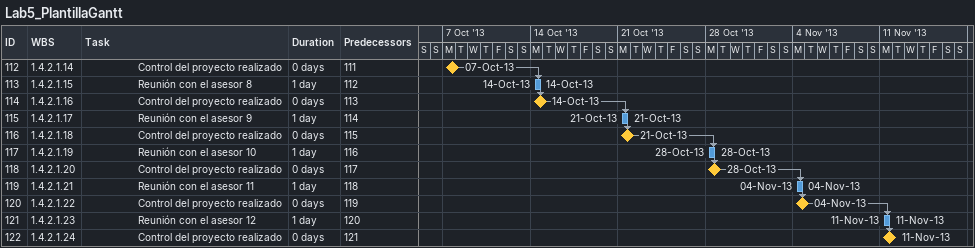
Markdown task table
Lab5_PlantillaGantt

| ID | WBS | Task | Duration | Start | Finish | Predecessors |
|---|---|---|---|---|---|---|
| 112 | 1.4.2.1.14 | Control del proyecto realizado | 0d | 2013-10-07 | 2013-10-07 | 111 |
| 113 | 1.4.2.1.15 | Reunión con el asesor 8 | 1d | 2013-10-14 | 2013-10-14 | 112 |
| 114 | 1.4.2.1.16 | Control del proyecto realizado | 0d | 2013-10-14 | 2013-10-14 | 113 |
| 115 | 1.4.2.1.17 | Reunión con el asesor 9 | 1d | 2013-10-21 | 2013-10-21 | 114 |
| 116 | 1.4.2.1.18 | Control del proyecto realizado | 0d | 2013-10-21 | 2013-10-21 | 115 |
| 117 | 1.4.2.1.19 | Reunión con el asesor 10 | 1d | 2013-10-28 | 2013-10-28 | 116 |
| 118 | 1.4.2.1.20 | Control del proyecto realizado | 0d | 2013-10-28 | 2013-10-28 | 117 |
| 119 | 1.4.2.1.21 | Reunión con el asesor 11 | 1d | 2013-11-04 | 2013-11-04 | 118 |
| 120 | 1.4.2.1.22 | Control del proyecto realizado | 0d | 2013-11-04 | 2013-11-04 | 119 |
| 121 | 1.4.2.1.23 | Reunión con el asesor 12 | 1d | 2013-11-11 | 2013-11-11 | 120 |
| 122 | 1.4.2.1.24 | Control del proyecto realizado | 0d | 2013-11-11 | 2013-11-11 | 121 |
